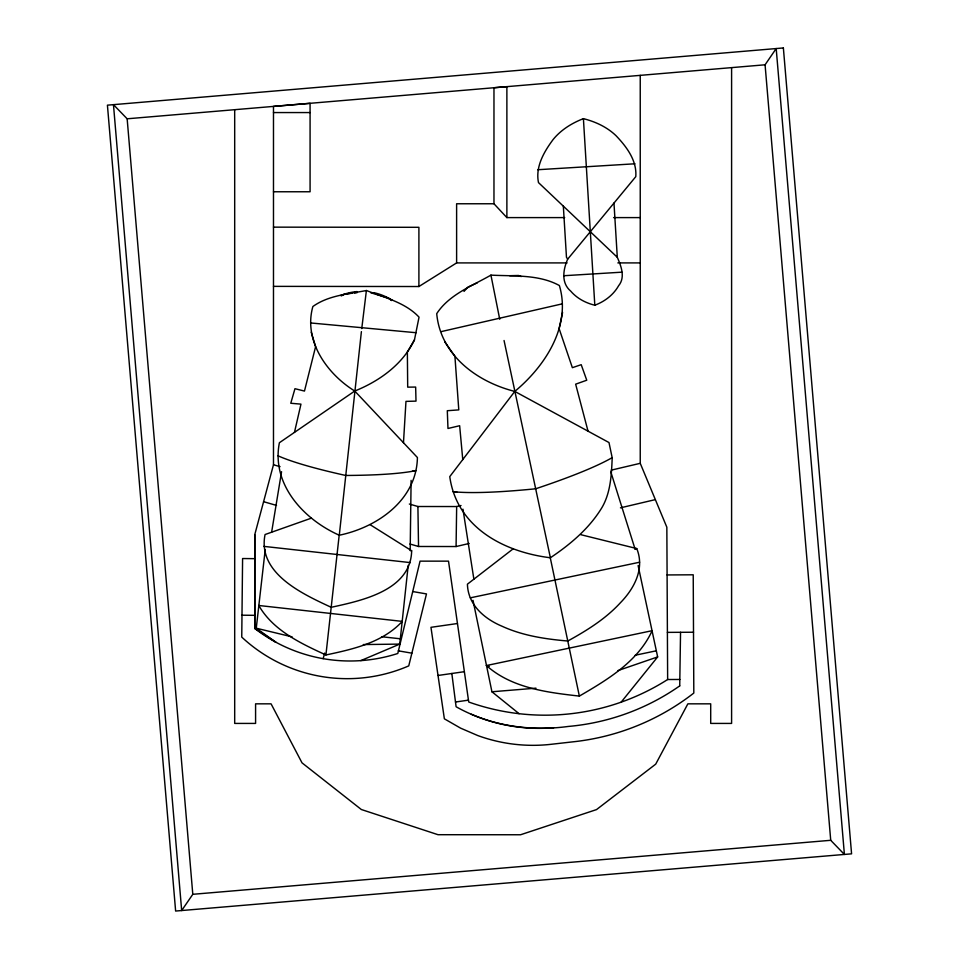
<?xml version="1.0" encoding="UTF-8"?>
<svg xmlns="http://www.w3.org/2000/svg" width="959" height="959" viewBox="0 0 959 959"><rect width="100%" height="100%" fill="white"/><g stroke="black" fill="none" stroke-linecap="round" stroke-linejoin="round"><path stroke-width="1.44" d="M273.483 191.764L310.081 191.764L310.081 103.308L273.483 106.413L273.483 464.755L254.77 534.631L254.758 628.457L275.832 642.182L256.257 628.205L265.235 549.531M410.188 549.855L411.111 480.375M409.925 544.005L418.532 546.486L456.076 546.534L456.664 506.544L461.039 505.513M679.727 685.925L680.542 632.305M612.214 457.623C611.482 474.573 610.751 492.327 602.048 507.407C589.377 528.385 570.509 544.256 550.382 557.766C503.739 552 456.796 527.366 449.759 476.623L514.779 391.416C544.88 366.374 571.54 326.276 559.373 285.53C538.79 274.238 513.664 276.348 490.936 275.125C472.008 285.962 449.004 294.689 436.717 313.653C440.493 355.118 476.911 381.862 514.779 391.416L608.989 442.543L612.166 457.659A364.096 38.6 -12.1 0 1 535.601 488.802M403.475 442.734L405.969 401.377L416.002 401.126L415.655 387.064L407.695 387.148L407.359 351.977L414.468 339.834L419.047 317.153C405.381 302.529 384.475 297.554 366.398 290.517C348.333 294.005 328.206 295.42 312.874 306.52C303.236 340.397 326.779 373.758 354.746 391.032L417.417 457.527C416.626 500.011 377.414 527.318 339.282 535.23C303.691 519.418 271.157 484.415 279.393 442.734L354.746 391.032C379.452 381.107 402.78 364.42 414.468 339.834M580.77 534.678L636.74 548.56C644.987 568.567 634.247 588.574 620.377 602.779C605.537 618.939 586.836 630.531 567.776 641.02C545.299 639.078 522.691 635.709 502.013 626.227C484.331 618.807 467.956 604.817 467.417 584.175L513.041 548.92M408.21 565.378L399.747 644.1L360.812 660.619M339.282 535.23L361.399 331.634M370.042 524.633L411.663 550.778C410.812 590.408 361.951 600.586 331.203 607.299C302.66 594.017 257.216 573.386 265.056 534.535L311.399 518.136M325.916 654.973C300.778 643.381 273.171 630.554 258.774 605.489L402.265 621.384C382.665 642.602 353.02 649.219 325.916 654.973L339.15 535.518M361.759 328.589L366.398 290.517M271.625 532.209L281.562 471.684M617.296 257.288L538.49 182.606C535.242 166.758 544.017 151.75 553.175 139.463C561.039 129.813 571.888 123.1 583.408 118.652C595.371 121.661 606.963 127.008 615.942 135.615C626.539 146.703 637.064 160.525 635.781 176.66L567.68 259.146C563.209 269.395 560.859 282.845 570.701 291.104C576.898 298.357 585.625 302.984 594.808 305.214C604.59 301.594 613.376 294.964 618.567 285.806C625.616 277.235 621.072 266.063 617.296 257.288L613.976 203.056M562.585 312.478L559.109 328.613L572.367 367.681L581.202 364.684L586.752 380.22L575.652 384.175L588.035 431.166M294.461 432.389L300.958 404.135L290.769 403.259L294.964 388.695L304.471 391.08L315.607 346.655L311.231 332.21M323.183 658.665L324.645 653.079M192.795 894.303L181.671 910.535L113.462 104.651L127.151 118.796L192.795 894.303L830.722 840.3L844.399 854.445L776.191 48.561L765.078 64.792L830.722 840.3M621.156 702.156L657.646 656.927L638.119 565.582M464 291.416L467.968 287.077L477.342 282.809M273.483 286.369L418.903 286.525L456.616 262.91L567.093 262.91M579.356 696.09C607.455 679.739 638.059 661.506 652.132 630.686L486.417 665.546C511.71 688.082 547.062 692.446 579.356 696.09L550.346 558.126M341.344 295.911L344.617 294.065L352.085 293.25M657.646 656.927L617.968 670.581M611.111 470.174L640.24 463.317L640.24 75.365M456.076 546.546L469.167 543.465M620.449 507.838L655.357 499.615M441.356 331.574L561.854 303.943M635.026 548.932L636.74 548.56M470.294 597.841L639.605 562.226M635.194 655.237L656.364 650.789M457.455 623.518L430.963 627.318L444.365 718.818L460.596 728.145L477.738 735.541A160.956 160.956 0 0 0 551.017 744.316L572.619 741.87A237.592 237.592 0 0 0 693.813 693.057L693.225 574.801L667.092 574.944M438.023 675.472L464.372 671.684M455.489 702.012L468.448 700.154M535.961 688.166L491.931 691.775L473.003 600.31M354.578 292.974L357.072 292.699M127.151 118.796L765.078 64.792M537.699 169.731L634.99 163.785M563.904 275.724L621.888 272.176M509.697 275.701L518.507 275.485L521.24 276.576M399.747 644.1L363.329 644.568M667.392 632.377L693.513 632.233M254.758 534.631L254.758 628.457A155.694 155.694 0 0 0 397.805 653.475L420.054 561.147L448.512 561.147L468.723 702.012A228.254 228.254 0 0 0 667.644 679.523L679.823 679.463M273.483 112.563L310.081 112.563M564.671 217.597L506.879 217.597L493.969 203.764L456.616 203.764L456.616 262.91M613.568 217.597L640.24 217.597M617.848 262.91L640.24 262.91M273.483 227.151L418.903 227.307L418.903 286.525M409.349 504.026L417.908 506.508L456.664 506.544M254.758 558.665L242.591 558.534L241.752 637.1A154.543 154.543 0 0 0 408.75 665.882L426.479 593.921L412.73 591.547M241.98 615.199L254.758 615.33M311.207 323.015L416.158 332.725M410.176 550.61L411.663 550.778M263.749 546.366L410.356 562.609M381.562 636.716L400.335 638.79M398.441 650.849L411.879 653.175M292.123 636.872L256.257 628.205M398.441 650.813L399.088 650.969M273.483 464.755L280.076 466.661M263.593 501.689L276.504 505.417M486.417 665.546L489.282 666.385M370.642 292.699L374.238 293.79M375.437 294.149L388.635 298.141L391.512 300.551M277.99 455.813L278.038 455.825A310.404 32.906 6.1 0 0 345.708 475.46A310.404 32.906 6.1 0 0 415.954 470.617L416.026 470.605A244.785 25.953 6.1 0 1 412.274 471.265M491.931 691.775L519.083 713.688M444.748 341.8L454.914 356.292L458.786 409.889L447.302 410.716L447.973 428.481L459.649 425.724L462.765 459.589M567.68 259.146L566.469 257.288L563.341 206.161M640.24 463.317L666.841 527.21L667.644 679.523M610.787 471.78L635.122 549.255M550.382 557.766L504.05 340.505M499.723 319.251L490.936 275.125M462.957 509.169L473.878 579.188M451.833 673.482L456.1 706.747C489.965 725.831 529.931 731.657 568.219 726.454A229.273 229.273 0 0 0 679.715 685.901M583.408 118.652L594.808 305.214M417.908 506.508L418.532 546.486M731.597 67.633L731.597 723.422L710.703 723.422L710.703 703.834L687.867 703.834L655.704 764.155L596.51 809.6L520.557 834.762L438.011 834.702L361.339 809.516L302.025 762.861L271.073 703.834L255.585 703.834L255.585 723.422L234.691 723.422L234.691 109.698M506.879 217.597L506.879 86.658L493.969 87.749L493.969 203.764M456.808 491.979A287.137 30.436 -12.1 0 1 453.068 491.715A364.096 38.6 -12.1 0 0 535.649 488.79M340.673 295.504A56.329 56.329 0 0 1 357.132 291.572M373.998 292.699A56.329 56.329 0 0 1 392.243 300.275M553.691 727.725A170.163 170.163 0 0 1 471.289 714.227M783.371 47.95L107.42 105.166L175.629 911.05L851.58 853.834L783.371 47.95"/></g></svg>
